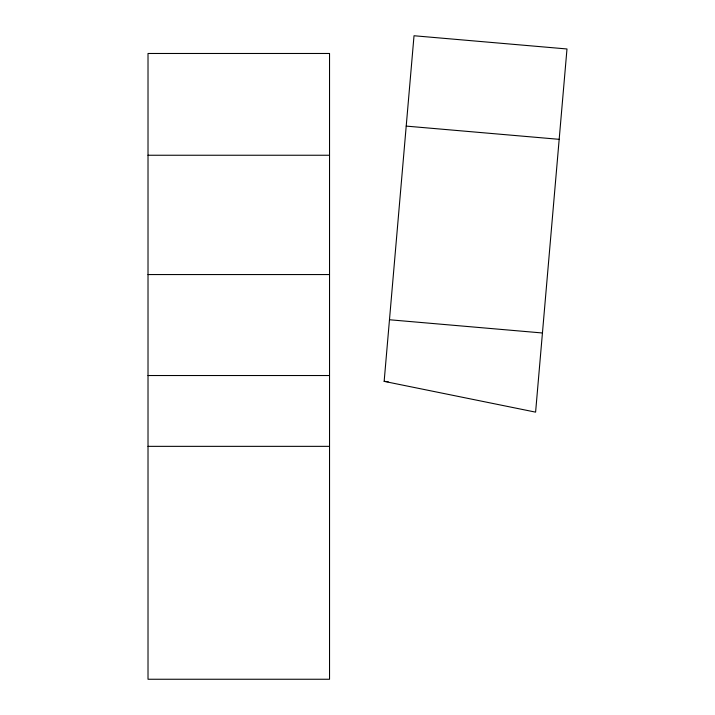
<?xml version="1.0" encoding="UTF-8"?>
<svg xmlns="http://www.w3.org/2000/svg" width="715" height="715" viewBox="0 0 715 715"><rect width="100%" height="100%" fill="white"/><g stroke="black" fill="none" stroke-linecap="round" stroke-linejoin="round"><path stroke-width="1.07" d="M384.152 381.363L414.021 35.75L566.986 48.969L535.598 412.144L384.152 381.363L388.182 381.712M148.014 155.244L329.535 155.244M148.014 274.56L329.535 274.56M148.014 375.527L329.535 375.527M148.014 446.348L329.535 446.348M406.209 126.108L559.175 139.327M389.469 319.757L542.444 332.984M329.535 53.482L148.014 53.482L148.014 679.25L329.535 679.25L329.535 53.482"/></g></svg>
